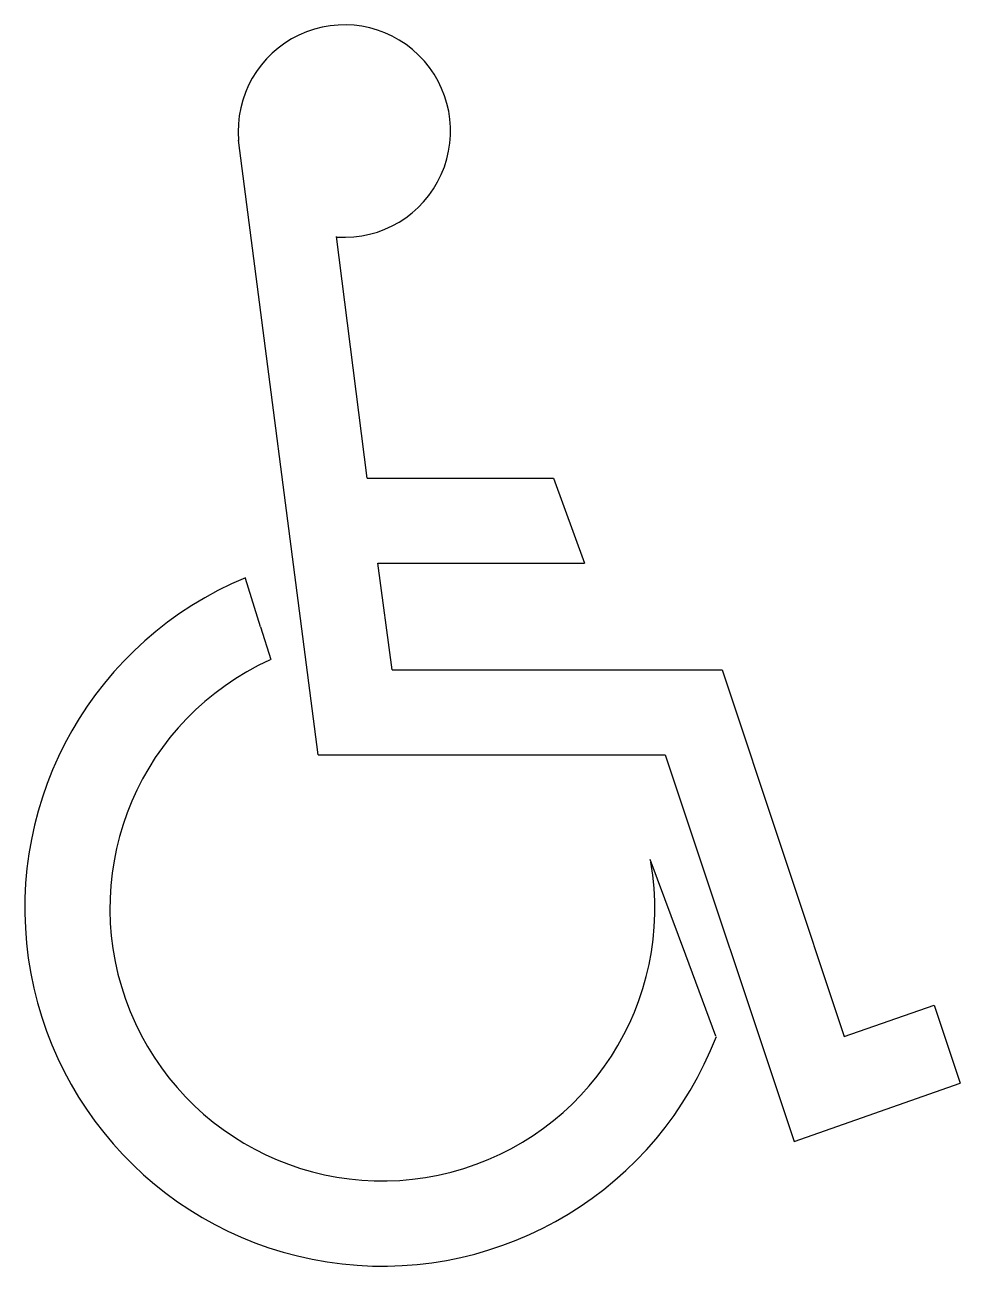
# Model space of a CAD drawing. Extents: x -0.0062 to 0.0129, y -0.0082 to 0.0171.
import ezdxf

# ---------------------------------------------------------------- set-up
doc = ezdxf.new("R2010")
doc.units = 0
doc.header["$LTSCALE"] = 1.2
doc.header["$MEASUREMENT"] = 0
doc.layers.get('0').update_dxf_attribs({"linetype": 'CONTINUOUS'})

msp = doc.modelspace()

# ---------------------------------------------------------------- linework, layer by layer
for p, q in [((-0.0002385733329999766, 0.002224135980897443), (-0.001869008760760198, 0.014780230564916)), ((0.0007593121132519172, 0.007878701120099455), (0.0001378549571705207, 0.01281202651885994)), ((0.0007593121132519172, 0.007878701120099455), (0.004567110564744871, 0.007878701120099455)), ((0.004567110564744871, 0.007878701120099455), (0.00520499829476189, 0.006139007310969284)), ((0.001270400497586525, 0.003963862008294654), (0.0009803811238926754, 0.006139007310969284)), ((0.0009803811238926754, 0.006139007310969284), (0.00520499829476189, 0.006139007310969284)), ((-0.001415314512135001, 0.004836674758068434), (-0.001725093744721653, 0.005827968302357055)), ((-0.001415314512135001, 0.004836674758068434), (-0.001207747804579321, 0.004172461293901739)), ((0.001270400497586525, 0.003963862008294654), (0.008013789042302596, 0.003963862008294654)), ((0.008013789042302596, 0.003963862008294654), (0.01051053091160543, -0.003526363599612037)), ((-0.0002385733329999766, 0.002224135980897443), (0.006853971690703974, 0.002224135980897443)), ((0.006853971690703974, 0.002224135980897443), (0.009483913795455736, -0.005665690333358205)), ((0.007271047394582683, -0.001866264897554322), (0.006544237410663572, 9.0803937173078e-05)), ((0.007884309430115626, -0.003517585110305992), (0.007271047394582683, -0.001866264897554322)), ((0.01051053091160543, -0.003526363599612037), (0.01234781807926743, -0.002884675410109827)), ((0.01234781807926743, -0.002884675410109827), (0.01287950948345933, -0.004479749622690599)), ((0.009483913795455736, -0.005665690333358205), (0.01287950948345933, -0.004479749622690599))]:
    msp.add_line(p, q)
for centre, radius, start, end in [((0.0002969484382150768, 0.01496317564836603), 0.002168808768348245, 266.1346746602175, 185.0641216436364), ((0.00107397638464322, -0.0009073708684175358), 0.007306849315068491, 112.5294821694271, 339.02953919882), ((0.00107397638464322, -0.0009073708684175358), 0.005567123287671233, 114.3204580642158, 9.767494052739568)]:
    msp.add_arc(centre, radius, start, end)

doc.saveas('drawing.dxf')
